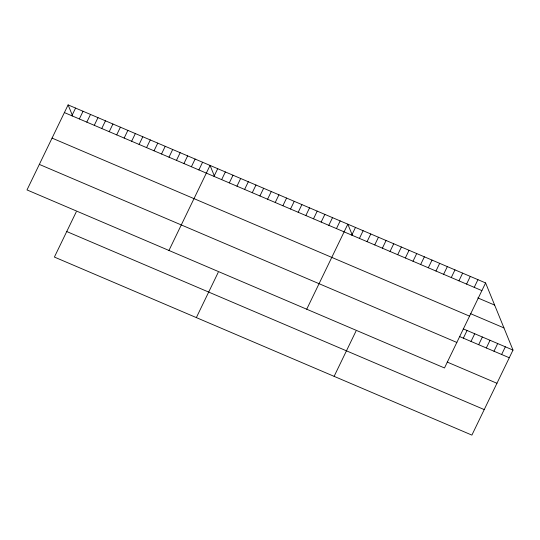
<?xml version="1.0" encoding="UTF-8"?>
<svg xmlns="http://www.w3.org/2000/svg" width="540" height="540" viewBox="0 0 540 540"><rect width="100%" height="100%" fill="white"/><g stroke="black" fill="none" stroke-linecap="round" stroke-linejoin="round"><path stroke-width="0.81" d="M68.108 104.895L27 189.925L444.494 367.97L485.602 282.933L68.108 104.895L72.63 115.972M71.867 115.763L75.58 108.081M79.333 118.949L83.052 111.267M86.805 122.135L90.517 114.453M94.277 125.321L97.99 117.639M101.75 128.507L105.462 120.825M109.222 131.692L112.934 124.011M76.275 211.815L54.398 257.067L471.893 435.105L513 350.075L485.602 282.933M116.687 134.879L120.407 127.197M124.16 138.065L127.872 130.383M131.632 141.251L135.344 133.569M139.104 144.436L142.817 136.755M146.576 147.623L150.289 139.941M154.042 150.809L157.761 143.127M161.514 153.994L165.227 146.313M168.986 157.181L172.699 149.499M176.459 160.367L180.171 152.685M183.931 163.553L187.643 155.871M191.396 166.739L195.116 159.057M198.869 169.925L202.581 162.243M168.946 250.459L210.053 165.429L214.576 176.506M213.995 176.371L217.708 168.689M221.65 179.638L225.362 171.956M229.304 182.898L233.017 175.216M236.959 186.165L240.671 178.484M244.613 189.432L248.326 181.751M252.268 192.692L255.98 185.011M196.351 317.601L218.221 272.349M259.922 195.959L263.635 188.278M267.57 199.22L271.289 191.538M275.225 202.487L278.944 194.805M282.879 205.747L286.591 198.065M290.534 209.014L294.246 201.332M298.188 212.281L301.901 204.599M305.843 215.541L309.555 207.86M313.497 218.808L317.209 211.126M321.151 222.068L324.864 214.387M328.806 225.335L332.519 217.654M336.461 228.596L340.173 220.914M306.72 309.218L347.827 224.181L352.35 235.258M351.769 235.13L355.482 227.448M359.424 238.39L363.137 230.708M367.072 241.657L370.791 233.975M374.726 244.917L378.445 237.236M382.381 248.184L386.093 240.503M390.035 251.444L393.748 243.763M334.118 376.353L355.995 331.101M397.69 254.711L401.402 247.03M405.344 257.978L409.057 250.29M412.999 261.238L416.711 253.557M420.653 264.506L424.366 256.824M428.308 267.766L432.02 260.084M435.962 271.033L439.675 263.351M443.617 274.293L447.329 266.612M451.271 277.56L454.984 269.879M458.926 280.827L462.638 273.139M466.58 284.087L470.293 276.406M474.228 287.354L477.947 279.673M463.361 338.168L467.073 330.487M471.015 341.435L474.728 333.754M478.67 344.696L482.382 337.014M486.324 347.963L490.037 340.281M493.979 351.223L497.691 343.541M501.633 354.49L505.346 346.808M64.395 112.577L481.882 290.615M477.806 297.911L494.64 305.087M470.279 313.558L503.955 327.915M52.056 138.098L469.544 316.143M463.246 328.853L513 350.075M459.533 336.535L509.288 357.757M39.339 164.403L456.833 342.441M447.194 362.063L496.949 383.279M66.744 231.538L484.232 409.583"/></g></svg>
